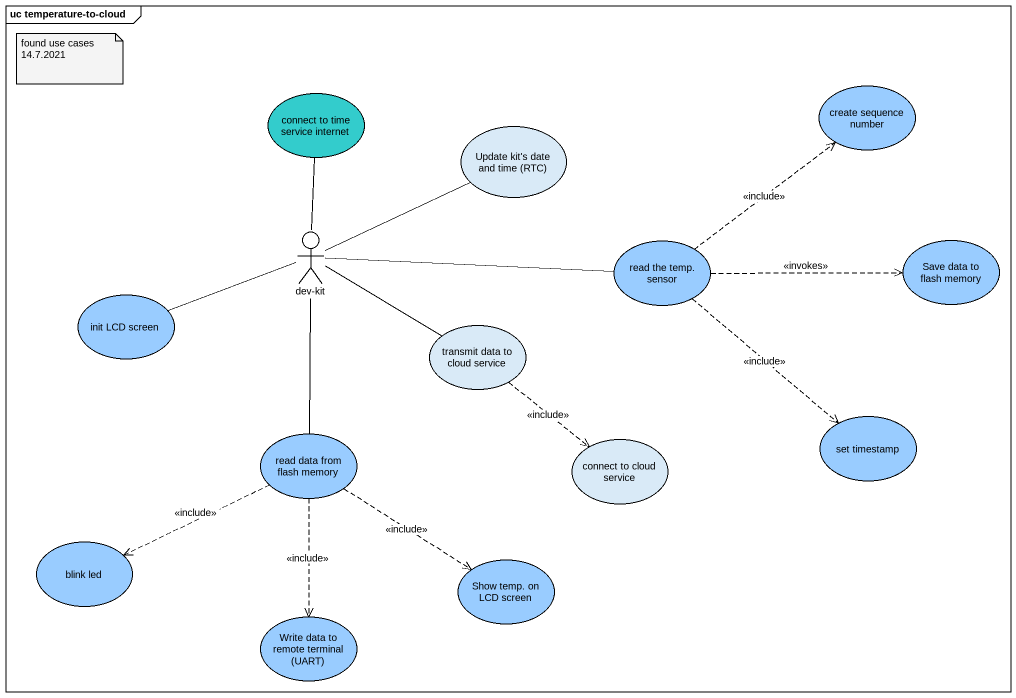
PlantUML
@startuml
mainframe uc temperature-to-cloud
usecase "connect to time service internet" as connect_to_time_service #33CCCC
usecase "create sequence number" as create_sequence_number #99CCFF
usecase "Update kit's date and time (RTC)" as Update_kit_s_date_and_time
actor "dev-kit" as dev_kit
usecase "Save data to flash memory" as Save_data_to_flash_memory #99CCFF
usecase "read the temp. sensor" as read_the_temp_sensor #99CCFF
usecase "init LCD screen" as init_LCD_screen #99CCFF
usecase "transmit data to cloud service" as transmit_data_to_cloud
usecase "read data from flash memory" as read_data_from_flash_memory #99CCFF
usecase "connect to cloud service" as connect_to_cloud_service
usecase "set timestamp" as set_timestamp #99CCFF
usecase "blink led" as blink_led #99CCFF
usecase "Show temp. on LCD screen" as Show_temp_on_LCD_screen #99CCFF
usecase "Write data to remote terminal (UART)" as Write_data_to_remote #99CCFF
dev_kit -up- connect_to_time_service
dev_kit -right- Update_kit_s_date_and_time
dev_kit -right- read_the_temp_sensor
dev_kit -left- init_LCD_screen
dev_kit -right- transmit_data_to_cloud
dev_kit -- read_data_from_flash_memory
read_the_temp_sensor .up.> create_sequence_number : <<include>>
read_the_temp_sensor .right.> Save_data_to_flash_memory : <<invokes>>
read_the_temp_sensor ..> set_timestamp : <<include>>
transmit_data_to_cloud ..> connect_to_cloud_service : <<include>>
read_data_from_flash_memory .left.> blink_led : <<include>>
read_data_from_flash_memory ..> Show_temp_on_LCD_screen : <<include>>
read_data_from_flash_memory ..> Write_data_to_remote : <<include>>
note as N1
  found use cases
  14.7.2021
end note
@enduml
